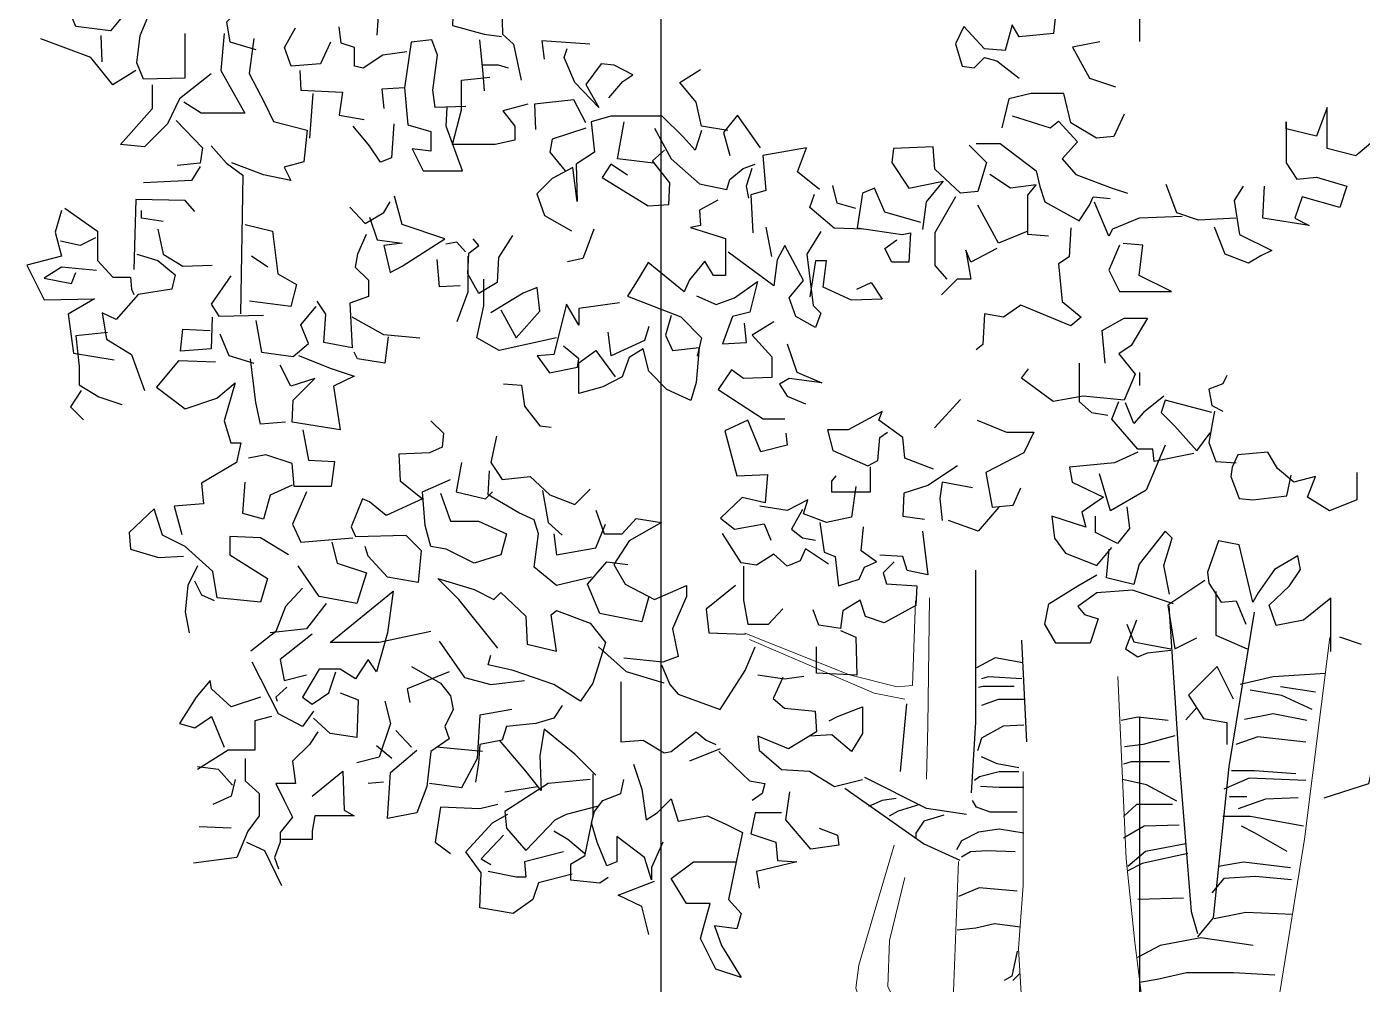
# Model space of a CAD drawing. Extents: x 941299 to 942979, y 2579300 to 2579597.
# Drawn here: x 941925.81 to 941935.89, y 2579511.57 to 2579518.8 of the extents above; entities that cross this region are included whole.
import ezdxf

# ---------------------------------------------------------------- set-up
doc = ezdxf.new("R2010")
doc.units = 0
doc.linetypes.add('DASHDOT', pattern=[1, 0.5, -0.25, 0, -0.25])
doc.linetypes.add('HIDDEN', pattern=[0.375, 0.25, -0.125])
doc.layers.get('0').update_dxf_attribs({"linetype": 'CONTINUOUS'})
doc.layers.add('2', color=2, linetype='HIDDEN')
doc.layers.add('路面边线', color=7, linetype='CONTINUOUS')

# ---------------------------------------------------------------- blocks, each defined once
blk = doc.blocks.new('乔木02')
at = {"color": 106}
for points in [[(2450.2, 4936.6), (2498.1, 4901.3), (2540.9, 4891.2), (2543.4, 4830.8), (2558.5, 4785.5), (2455.2, 4780.4), (2419.9, 4742.7), (2455.2, 4684.7), (2457.7, 4641.9), (2445.1, 4614.2), (2452.7, 4591.6), (2447.7, 4563.8), (2419.9, 4553.8), (2455.2, 4511), (2535.9, 4521), (2556, 4571.4), (2543.4, 4581.5)], [(1580.8, 4720), (1600.9, 4672.1), (1606, 4631.8), (1583.3, 4621.8), (1573.2, 4584), (1606, 4586.5), (1641.3, 4624.3), (1663.9, 4584), (1666.5, 4523.6), (1593.4, 4503.4), (1553.1, 4498.4)], [(318.7, 4707.8), (406.1, 4640.3), (382.3, 4604.6), (310.8, 4560.9), (271.1, 4576.8), (279, 4505.3), (358.5, 4497.4), (374.4, 4525.2), (390.2, 4465.6), (437.9, 4469.6), (485.6, 4521.2), (505.5, 4481.5), (489.6, 4429.9), (461.8, 4425.9), (437.9, 4449.7), (410.1, 4441.8), (358.5, 4402.1)], [(1840.3, 4500.9), (1835.3, 4568.9), (1772.3, 4619.3), (1779.9, 4652), (1837.8, 4654.5), (1842.9, 4684.7), (1923.5, 4692.3), (1961.3, 4679.7), (1936.1, 4639.4), (1913.4, 4614.2), (1885.7, 4606.7), (1868.1, 4576.4), (1812.6, 4568.9)], [(1553.1, 4596.6), (1550.5, 4503.4), (1525.3, 4480.7), (1507.7, 4397.6)], [(2142.7, 4579), (2188.1, 4531.1), (2180.5, 4485.8), (2120.1, 4468.2)], [(2283.9, 4505.3), (2283.9, 4402), (2379.6, 4399.5), (2394.7, 4437.3), (2387.2, 4500.2), (2369.5, 4543), (2422.5, 4548.1)], [(1771.7, 4462.6), (1827.1, 4455), (1872.5, 4424.8), (1892.6, 4429.8), (1892.6, 4472.6), (1922.9, 4482.7), (1927.9, 4520.5)], [(1948.1, 4485.2), (1970.8, 4434.9), (2038.8, 4429.8), (2053.9, 4472.6), (2028.7, 4518)], [(2193.1, 4505.3), (2200.7, 4419.6), (2145.3, 4321.4), (2246.1, 4321.4), (2286.4, 4346.6)], [(1305.5, 4356.8), (1272.7, 4394.6), (1250, 4409.7), (1292.9, 4432.3), (1323.1, 4434.9), (1358.4, 4387), (1328.2, 4334.1), (1383.6, 4392), (1408.8, 4450), (1401.2, 4470.1)], [(1348.9, 4480.7), (1459.8, 4488.3), (1454.8, 4445.5)], [(1603.5, 4490.8), (1595.9, 4412.7), (1593.4, 4372.5)], [(1635.6, 4336.6), (1706.2, 4334.1), (1711.2, 4374.4), (1701.1, 4455), (1713.7, 4490.3), (1761.6, 4485.2), (1776.7, 4379.4), (1829.6, 4376.9), (1824.6, 4331.6)], [(2125.1, 4493.3), (2135.2, 4412.7), (2099.9, 4344.8), (2079.7, 4301.9), (2001.6, 4281.8), (2009.2, 4208.8), (2054.5, 4196.2), (2039.4, 4165.9), (2102.4, 4178.5), (2175.5, 4206.2)], [(2397.3, 4419.6), (2450.2, 4386.9), (2500.6, 4449.8), (2616.5, 4492.7)], [(2477.9, 4500.2), (2475.4, 4439.8)], [(1030.8, 4281.2), (1091.3, 4291.3), (1103.9, 4346.7), (1141.7, 4392), (1093.8, 4422.3)], [(1537.3, 4424.8), (1560, 4432.3), (1597.8, 4432.3)], [(2223.4, 4412.1), (2296.5, 4354.1), (2324.2, 4296.2), (2377.1, 4243.3), (2432.5, 4248.4)], [(1492, 4341.7), (1549.9, 4326.6), (1522.2, 4291.3), (1522.2, 4258.6), (1567.6, 4248.5), (1665.8, 4248.5), (1645.7, 4329.1), (1645.7, 4397.1), (1580.2, 4404.6)], [(1776.7, 4379.4), (1769.2, 4293.8), (1716.2, 4278.7), (1716.2, 4233.4), (1759.1, 4238.4), (1733.9, 4188), (1643.2, 4188), (1681, 4291.3), (1678.4, 4334.1)], [(2359.5, 4386.9), (2359.5, 4331.5), (2432.5, 4248.4)], [(1358.4, 4298.9), (1386.1, 4351.7), (1476.8, 4341.7), (1474.3, 4283.7)], [(1988.4, 4366.9), (1996, 4263.6)], [(955.2, 4240.9), (1008.1, 4316.5), (1040.9, 4276.2), (1025.8, 4223.3)], [(374.4, 4314.7), (286.9, 4286.9), (267.1, 4302.8), (223.4, 4255.2), (259.1, 4215.5), (227.4, 4179.7), (143.9, 4148), (108.2, 4136.1)], [(1199.6, 4286.3), (1161.8, 4215.8), (1096.3, 4157.8), (1033.3, 4145.2), (1025.8, 4167.9), (995.5, 4193.1), (967.8, 4203.2)], [(1091.3, 4281.2), (1106.4, 4235.9), (1134.1, 4266.1), (1182, 4314), (1300.4, 4314), (1345.8, 4301.4), (1338.2, 4230.9), (1381.1, 4203.2), (1378.6, 4117.5), (1388.6, 4195.6), (1436.5, 4170.4), (1471.8, 4135.2), (1454.2, 4084.8), (1391.2, 4049.5)], [(1202.2, 4205.7), (1285.3, 4215.8), (1270.2, 4301.4)], [(1358.4, 4286.3), (1436.5, 4261.1), (1441.6, 4230.9), (1406.3, 4188)], [(1801.9, 4296.3), (1807, 4218.3), (1832.2, 4208.2), (1857.4, 4246), (1895.2, 4291.3)], [(2304, 4303.8), (2243.5, 4240.8), (2248.6, 4205.6), (2301.5, 4200.5)], [(457.8, 4251.2), (402.2, 4251.2), (318.7, 4187.7), (310.8, 4151.9), (298.9, 4116.2), (219.4, 4072.5), (195.6, 4108.3), (187.6, 4128.1), (147.9, 4124.2)], [(473.7, 4247.2), (433.9, 4207.5), (453.8, 4140), (493.5, 4136.1), (553.1, 4191.6), (557.1, 4243.3), (648.5, 4239.3), (652.5, 4207.5), (612.7, 4148), (533.3, 4163.9), (573, 4116.2), (581, 4052.7)], [(819.1, 4145.2), (869.5, 4185.5), (849.4, 4240.9), (950.2, 4223.3), (942.6, 4142.7), (977.9, 4132.6), (972.8, 4044.5)], [(1262.6, 4178), (1300.4, 4203.2), (1320.6, 4172.9), (1214.8, 4107.5), (1166.9, 4110), (1164.4, 4160.3), (1204.7, 4210.7), (1177, 4235.9)], [(2223.4, 4245.9), (2188.1, 4205.6), (2150.3, 4177.9), (2155.3, 3858)], [(975.4, 4193.1), (988, 4152.8), (982.9, 4125.1)], [(2248.6, 4198), (2268.7, 4165.3), (2379.6, 4160.2)], [(290.9, 4036.8), (338.6, 4040.8), (338.6, 4132.1), (318.7, 4155.9), (378.3, 4148), (426, 4179.7)], [(-142.1, 4078.3), (-55.4, 4074.1), (-5.8, 4090.6), (19, 4156.7)], [(584.9, 4068.6), (668.4, 4092.4), (692.2, 4148), (720, 4136.1), (731.9, 4056.7), (628.6, 4040.8), (608.8, 4044.7), (612.7, 3977.2), (652.5, 3977.2), (668.4, 4009), (640.5, 4028.9)], [(717.6, 4053.2), (785.6, 4055.7), (841.1, 4103.6), (831, 4133.8)], [(735.2, 4101), (778.1, 4113.6), (788.2, 4153.9)], [(338.6, 4048.7), (406.1, 4020.9), (453.8, 4108.3)], [(505.5, 4128.1), (553.1, 4044.7), (553.1, 3969.3), (525.3, 3937.5)], [(1857.7, 4081.3), (1840.1, 4028.5), (1782.1, 4020.9), (1824.9, 4015.9), (1809.8, 3952.9), (1782.1, 3968), (1683.8, 4031), (1782.1, 4063.7), (1799.7, 4129.2)], [(1903.1, 4104), (1867.8, 4066.2), (1824.9, 4091.4), (1809.8, 4116.6)], [(2260.9, 4093.9), (2283.6, 4119.1), (2397, 4121.6), (2402, 3960.5)], [(2560.8, 4101.5), (2485.2, 4048.6), (2485.2, 3980.6), (2449.9, 3942.8), (2409.6, 3942.8), (2407.1, 3915.1), (2402, 3902.5)], [(2334, 4071.3), (2384.4, 4078.8), (2384.4, 4096.5)], [(2568.3, 4096.5), (2583.5, 4046.1), (2568.3, 3990.7), (2649, 3970.5), (2608.7, 3890), (2492.7, 3892.5), (2553.2, 3857.2), (2540.6, 3766.6), (2447.4, 3751.4)], [(239.3, 4056.7), (243.2, 3989.2), (267.1, 3973.3), (259.1, 3885.9), (215.4, 3850.2), (239.3, 3830.3), (354.5, 3878), (394.2, 3850.2), (437.9, 3858.1), (441.9, 3786.7), (457.8, 3774.7)], [(815.9, 4048.1), (848.6, 3995.3), (833.5, 3876.9), (815.9, 3859.3), (828.5, 3826.5), (873.8, 3851.7), (889, 3894.5), (856.2, 3934.8), (899, 4015.4), (916.7, 3982.7), (924.2, 3922.2), (1030.1, 4000.3)], [(929.3, 3990.2), (941.9, 4058.2)], [(1527.6, 4038.5), (1560.3, 3988.2), (1562.9, 3930.2), (1605.7, 3905.1), (1630.9, 3950.4), (1628.4, 3998.2), (1605.7, 4015.9), (1618.3, 4031)], [(1865.3, 4041.1), (1885.4, 3995.7), (1890.5, 3965.5), (1860.2, 3935.3), (1860.2, 3897.5), (1903.1, 3882.4), (1898, 3779.1), (1963.5, 3791.7), (1958.5, 3857.2), (1978.7, 3887.4)], [(2145, 4063.7), (2082, 4048.6), (2069.4, 3950.4), (2026.5, 3925.2), (2039.1, 3874.8), (2134.9, 3887.4)], [(2346.6, 4053.6), (2334, 3995.7), (2288.6, 3968), (2220.6, 3970.5)], [(410.1, 4009), (469.7, 3977.2), (481.6, 4005), (469.7, 3937.5), (501.5, 3937.5), (537.2, 3901.8)], [(1635.9, 4000.8), (1656.1, 4023.4), (1681.3, 4018.4)], [(2490.2, 4033.5), (2525.5, 4015.9), (2570.9, 4025.9)], [(732.7, 3914.7), (700, 3929.8), (674.8, 3892), (745.3, 3889.5), (810.8, 3919.7), (803.3, 3980.2), (828.5, 3980.2), (841.1, 3897)], [(1630.9, 3990.7), (1630.9, 3907.6), (1656.1, 3839.6)], [(1648.5, 3922.7), (1696.4, 3920.2), (1701.5, 3983.1)], [(2092.1, 3965.5), (2129.9, 3990.7)], [(2394.5, 3995.7), (2346.6, 3980.6), (2306.3, 3947.9), (2313.8, 3915.1), (2391.9, 3902.5), (2442.3, 3844.6), (2475.1, 3859.7), (2465, 3799.3), (2407.1, 3764), (2376.8, 3680.9)], [(2487.7, 3957.9), (2568.3, 3965.5), (2608.7, 3940.3), (2545.7, 3927.7), (2535.6, 3952.9)], [(1425.9, 3802.4), (1558.2, 3773.4), (1609.7, 3802.4), (1593.6, 3876.6), (1593.6, 3937.8)], [(1554.9, 3866.9), (1519.5, 3802.4), (1464.6, 3863.7), (1471.1, 3918.4), (1503.3, 3905.6), (1577.5, 3860.4)], [(2177.7, 3945.4), (2223.1, 3879.9), (2205.5, 3852.2), (2102.1, 3854.7)], [(1161.5, 3854), (1174.4, 3808.9), (1158.3, 3773.4), (1097, 3779.9), (1103.5, 3699.3), (1116.4, 3657.4), (1171.2, 3683.2), (1213.1, 3725.1), (1226, 3776.7), (1258.3, 3757.3), (1274.4, 3712.2), (1319.5, 3689.6), (1374.3, 3673.5), (1374.3, 3744.4), (1335.6, 3773.4), (1290.5, 3712.2)], [(1280.8, 3883), (1374.3, 3870.1), (1374.3, 3831.4), (1403.4, 3879.8), (1432.4, 3763.8), (1471.1, 3760.5), (1442.1, 3721.9), (1377.6, 3734.8), (1374.3, 3754.1), (1409.8, 3783.1)], [(2119.8, 3842.1), (2107.2, 3769.1), (2034.1, 3759), (1998.8, 3789.2), (2016.5, 3832), (1981.2, 3874.8)], [(160, 3743.7), (166.3, 3819.4), (115.8, 3847.8), (62.2, 3847.8), (100, 3784.7), (128.4, 3765.8), (90.6, 3718.5), (115.8, 3658.5), (210.5, 3668), (280, 3655.4), (352.6, 3709), (336.8, 3731.1)], [(924.2, 3839.1), (974.6, 3808.9), (929.3, 3758.5), (929.3, 3710.7), (994.8, 3708.2), (1022.5, 3728.3), (1052.8, 3683), (949.4, 3615), (899, 3615)], [(1213.1, 3828.2), (1222.8, 3796), (1300.2, 3760.5), (1306.6, 3815.3)], [(1741.8, 3801.8), (1824.9, 3809.4), (1898, 3849.7)], [(2220.6, 3849.7), (2223.1, 3776.6), (2293.7, 3771.6), (2288.6, 3822), (2225.6, 3819.4)], [(1814.9, 3804.3), (1822.4, 3743.9), (1885.4, 3754), (1893, 3769.1)], [(2202.9, 3811.9), (2182.8, 3761.5), (2124.8, 3743.9)], [(2535.6, 3806.8), (2528, 3736.3), (2528, 3693.5), (2482.7, 3665.8), (2429.7, 3648.2)], [(2462.5, 3814.4), (2535.6, 3806.8)], [(894, 3788.8), (871.3, 3723.3), (813.4, 3698.1), (889, 3708.2), (911.6, 3695.6), (894, 3667.9), (851.2, 3650.2)], [(2021.5, 3761.5), (1945.9, 3731.3), (1893, 3713.7), (1940.9, 3691), (1925.7, 3590.3), (2036.6, 3607.9), (2034.1, 3658.3), (1983.7, 3708.6), (2039.1, 3691), (2064.3, 3738.9)], [(2051.7, 3607.9), (2109.7, 3602.9), (2119.8, 3653.2), (2132.4, 3754)], [(2213, 3746.4), (2298.7, 3748.9), (2349.1, 3688.5), (2283.6, 3638.1), (2210.5, 3663.3), (2167.7, 3698.6), (2192.9, 3610.4), (2177.7, 3560), (2155.1, 3560), (2165.1, 3514.7), (2245.8, 3466.9), (2240.7, 3419), (2308.8, 3414), (2291.1, 3348.5)], [(1548.5, 3696.1), (1506.6, 3692.9), (1500.1, 3644.5), (1464.6, 3599.4), (1438.8, 3596.2)], [(2523, 3680.9), (2548.2, 3643.2), (2517.9, 3612.9)], [(556.3, 3499.1), (621.8, 3524.3), (626.9, 3572.2), (682.3, 3612.5), (674.8, 3632.6), (752.9, 3589.8), (800.8, 3589.8), (788.2, 3542), (707.5, 3506.7), (684.8, 3519.3), (679.8, 3572.2), (662.2, 3584.8)], [(896.5, 3582.2), (894, 3554.5), (954.5, 3539.4), (984.7, 3612.5), (1037.6, 3587.3), (1009.9, 3484), (939.4, 3486.5), (944.4, 3421.1), (997.3, 3433.7), (1047.7, 3385.8), (1015, 3360.6), (946.9, 3373.2), (931.8, 3335.4)], [(1564.5, 3575.5), (1577.4, 3514.3), (1551.6, 3475.6), (1487.1, 3482), (1441.9, 3440.1), (1383.9, 3417.6), (1348.4, 3453)], [(-420.8, 3491.4), (-420.8, 3428.3), (-357.7, 3403), (-307.2, 3434.6), (-326.1, 3481.9), (-275.6, 3469.3), (-237.7, 3500.8), (-215.6, 3538.7), (-146.2, 3532.4), (-133.6, 3504), (-130.4, 3481.9), (-149.3, 3431.4), (-180.9, 3428.3), (-259.8, 3437.7), (-269.3, 3485)], [(84.3, 3538.7), (137.9, 3513.4), (242.1, 3504), (235.8, 3469.3), (163.2, 3434.6), (213.7, 3399.9), (204.2, 3365.2), (283.1, 3390.4), (276.8, 3339.9), (251.5, 3305.2), (178.9, 3276.8), (144.2, 3317.9)], [(702.5, 3504.2), (702.5, 3446.3), (790.7, 3446.3), (790.7, 3471.4), (780.6, 3484)], [(1345.2, 3250), (1425.8, 3230.7), (1477.4, 3272.6), (1467.7, 3349.9), (1477.4, 3382.1), (1512.9, 3398.3), (1583.8, 3440.1), (1580.6, 3494.9)], [(1645.1, 3514.3), (1658, 3446.6), (1590.3, 3430.5), (1574.2, 3446.6)], [(735.2, 3458.8), (745.3, 3388.3), (803.3, 3375.7), (856.2, 3395.9), (846.1, 3428.6), (894, 3403.4), (957, 3413.5)], [(1458.1, 3449.8), (1445.2, 3375.7), (1412.9, 3346.7)], [(858.7, 3406), (883.9, 3360.6), (858.7, 3340.5), (828.5, 3335.4)], [(1335.5, 3404.7), (1316.2, 3349.9), (1274.3, 3349.9), (1242, 3385.4), (1184, 3375.7), (1258.1, 3333.8), (1293.6, 3279), (1267.8, 3233.9), (1200.1, 3198.5), (1125.9, 3230.7), (1125.9, 3204.9), (1158.2, 3130.8), (1145.3, 3066.3), (1180.7, 3053.4), (1271, 3063.1)], [(2045, 3301.6), (2109.4, 3340.2), (2180.4, 3343.5), (2180.4, 3301.6), (2093.3, 3246.8), (2109.4, 3192), (2209.4, 3201.7), (2219.1, 3262.9), (2283.6, 3320.9), (2335.2, 3346.7), (2354.5, 3407.9), (2412.6, 3353.1), (2409.3, 3314.5), (2344.9, 3295.1), (2286.8, 3298.4)], [(818.4, 3375.7), (808.3, 3307.7), (783.1, 3297.7), (775.6, 3229.7), (727.7, 3244.8), (715.1, 3272.5), (687.4, 3285.1), (722.6, 3310.3), (717.6, 3365.7)], [(1432.3, 3349.9), (1425.8, 3301.6), (1335.5, 3317.7), (1313, 3372.5)], [(581.5, 3355.6), (568.9, 3254.9), (616.8, 3264.9), (626.9, 3297.7), (679.8, 3300.2)], [(798.2, 3280), (851.2, 3315.3), (863.8, 3287.6), (894, 3275), (924.2, 3302.7), (964.6, 3277.5), (999.8, 3282.6), (1042.7, 3350.6)], [(1945, 3330.6), (1932.1, 3282.2), (1864.4, 3259.7), (1886.9, 3188.8), (1974, 3204.9), (2022.4, 3275.8)], [(647, 3285.1), (672.2, 3259.9), (664.7, 3234.7), (594.1, 3229.7), (596.6, 3184.3), (669.7, 3144.1), (712.6, 3159.2), (725.2, 3196.9), (765.5, 3171.8), (770.5, 3131.5), (820.9, 3139), (833.5, 3174.3)], [(1213, 3204.9), (1229.1, 3146.9), (1325.9, 3166.2), (1354.9, 3233.9), (1309.7, 3285.5), (1261.4, 3279)], [(2254.6, 3275.8), (2277.1, 3230.7), (2283.6, 3169.5), (2273.9, 3121.1)], [(-70.4, 3242.1), (14.8, 3185.4), (-1, 3084.4), (-51.5, 3109.7)], [(458.7, 3265.8), (458.7, 2914.6), (469.3, 2751.4)], [(2215.9, 3195.2), (2244.9, 3208.1), (2261, 3240.3)], [(-95.7, 3216.9), (-95.7, 3116), (-168.3, 3084.4)], [(1013.1, 3230.7), (1080.8, 3175.9), (1074.3, 3121.1), (990.5, 3117.9)], [(1948.2, 3098.6), (1803.1, 3217.8), (1816, 3121.1), (1841.8, 3030.9), (1861.1, 3059.9), (1890.2, 3014.8), (1925.6, 3037.3), (1974, 3037.3), (2012.7, 2972.9), (1990.1, 2956.8), (1951.4, 2982.5), (1935.3, 3030.9)], [(2012.7, 3224.2), (2051.4, 3182.3), (2074, 3124.3), (2132, 3079.2)], [(12.4, 3183.3), (-9.4, 2841.3), (-38.6, 2477.5), (-53.1, 2426.6)], [(1957.9, 3188.8), (2003, 3130.8), (2086.9, 3121.1)], [(-184.2, 3168.7), (-125.9, 2812.2), (-89.5, 2463), (-53.1, 2419.3)], [(87.4, 3150.7), (112.7, 3084.4), (84.3, 3065.5), (62.2, 3075), (8.5, 3081.3)], [(109.5, 3141.2), (93.7, 3100.2), (62.2, 3093.9), (8.5, 3084.4)], [(1716, 3124.3), (1835.4, 3098.6), (1948.2, 3098.6)], [(1990.1, 3117.9), (2064.3, 3059.9), (2054.6, 3011.5), (2003, 3024.4)], [(-431.7, 3094.3), (-382.1, 3110.9)], [(353.2, 3104.3), (341.2, 2869.5)], [(1184, 3047), (1164.6, 3001.9), (1145.3, 2979.3), (1048.5, 2943.9), (990.5, 3034.1), (967.9, 3088.9)], [(1177.5, 3005.1), (1264.6, 3030.9), (1329.1, 3088.9)], [(1696.7, 3101.8), (1638.6, 3018), (1577.4, 3001.9), (1500, 3011.5)], [(349.5, 3051.9), (413.5, 3063.3), (457, 3040.5)], [(1986.9, 2940.6), (2012.7, 2905.2), (2067.5, 2934.2), (2128.8, 3053.4)], [(-348.6, 3027), (-227.7, 3019.4), (-152.1, 3001.8)], [(-136.7, 2967.7), (-98.8, 3043.4), (-32.5, 2977.2), (-67.3, 2923.5), (-120.9, 2914.1), (-120.9, 2863.6)], [(1674.1, 3030.9), (1770.9, 2992.2), (1764.4, 2960)], [(-326, 2984.2), (-245.3, 2996.8)], [(351.8, 3015.3), (429.5, 3019.9), (445.5, 3015.3)], [(370.1, 2997), (441, 2997), (452.4, 2994.8)], [(903.4, 3018), (926, 2969.6), (900.2, 2947.1), (829.3, 2940.6), (826, 2892.3), (890.5, 2853.6), (961.5, 2882.6), (958.2, 2850.4), (906.6, 2805.3), (842.2, 2802.1), (784.1, 2766.6), (719.6, 2782.7)], [(2048.2, 2995.4), (2074, 2972.9), (2070.8, 2963.2)], [(2109.4, 2972.9), (2177.2, 2950.3), (2222.3, 2992.2), (2225.5, 3011.5), (2257.8, 2972.9), (2296.5, 2911.6), (2261, 2902), (2222.3, 2927.8), (2206.2, 2889.1), (2193.3, 2856.9)], [(-318.4, 2943.9), (-247.9, 2976.6), (-174.8, 2989.2)], [(347.2, 2967.3), (406.7, 2967.3), (445.5, 2953.6)], [(1822.5, 2963.2), (1809.6, 2911.6), (1835.4, 2834.3), (1886.9, 2821.4)], [(1925.6, 2982.5), (1883.7, 2966.4), (1886.9, 2879.4), (1948.2, 2889.1), (1986.9, 2924.5)], [(-305.8, 2918.7), (-227.7, 2933.8), (-162.2, 2921.2)], [(-51.5, 2948.8), (-26.2, 2920.4)], [(618.5, 2957.2), (632.7, 2801.1)], [(797, 2918.1), (777.7, 2927.8), (719.6, 2950.3), (719.6, 2889.1), (745.4, 2847.2), (790.6, 2885.9), (842.2, 2882.6)], [(1412.9, 2953.5), (1432.3, 2924.5), (1474.2, 2911.6), (1541.9, 2905.2), (1551.6, 2873), (1603.2, 2863.3), (1606.4, 2821.4), (1612.8, 2776.3)], [(1529, 2943.9), (1603.2, 2931), (1609.6, 2831.1), (1645.1, 2763.4), (1719.3, 2773.1)], [(14.1, 2918.7), (84.7, 2926.3), (122.5, 2918.7)], [(347.2, 2907.9), (395.2, 2905.7), (445.5, 2878.2), (454.7, 2848.5)], [(1335.5, 2792.4), (1383.9, 2840.7), (1454.8, 2898.8), (1464.5, 2837.5), (1461.3, 2757), (1496.8, 2802.1), (1558, 2873)], [(2083.7, 2927.8), (2122.3, 2918.1), (2122.3, 2850.4), (2183.6, 2850.4), (2254.6, 2805.3)], [(-303.3, 2868.4), (-192.4, 2881), (-142.1, 2863.3)], [(-1, 2883.5), (72.1, 2863.3), (114.9, 2858.3)], [(1761.2, 2856.9), (1796.7, 2895.5)], [(1977.2, 2892.3), (1996.6, 2863.3), (2035.3, 2824.6), (2028.8, 2773.1), (2074, 2773.1), (2054.6, 2734.4), (2035.3, 2695.7), (2064.3, 2660.3), (2064.3, 2637.7), (2077.2, 2602.3), (2067.5, 2576.5)], [(1051.8, 2847.2), (980.8, 2779.5), (945.3, 2773.1), (951.8, 2750.5), (974.4, 2734.4)], [(1596.7, 2847.2), (1703.1, 2856.9)], [(1806.3, 2831.1), (1841.8, 2860.1)], [(11.6, 2823.1), (99.8, 2823.1), (117.4, 2818)], [(358.7, 2809.7), (409, 2818.8), (445.5, 2834.8)], [(1248.5, 2818.2), (1229.1, 2760.2), (1219.4, 2689.3), (1193.6, 2705.4), (1161.4, 2737.6), (1145.3, 2686.1), (1077.6, 2698.9), (1035.6, 2679.6), (996.9, 2660.3), (1009.8, 2599), (1029.2, 2505.6), (1000.2, 2473.4), (1009.8, 2437.9), (1061.4, 2444.4), (1045.3, 2399.2), (1000.2, 2325.1), (1058.2, 2344.5), (1093.7, 2415.4), (1087.2, 2441.1), (1071.1, 2495.9), (1125.9, 2495.9), (1161.4, 2553.9), (1109.8, 2592.6), (1013.1, 2592.6)], [(2144.9, 2831.1), (2144.9, 2779.5), (2112.7, 2750.5), (2112.7, 2698.9), (2138.5, 2663.5), (2164.3, 2602.3), (2264.2, 2589.4)], [(2173.9, 2769.8), (2206.2, 2805.3), (2254.6, 2811.7)], [(-303.3, 2780.3), (-172.3, 2785.3), (-114.3, 2760.1)], [(-280.6, 2795.4), (-184.9, 2802.9), (-132, 2802.9)], [(-6, 2732.4), (64.5, 2770.2), (120, 2782.8)], [(358.7, 2800.6), (404.4, 2800.6), (450.1, 2789.1), (461.5, 2780)], [(480, 2701.7), (572.3, 2715.9), (714.3, 2786.9)], [(1180.7, 2637.7), (1206.5, 2579.7), (1206.5, 2550.7), (1222.7, 2602.3), (1287.2, 2650.6), (1287.2, 2592.6), (1309.7, 2582.9), (1332.3, 2637.7), (1345.2, 2682.8), (1338.8, 2708.6), (1319.4, 2734.4), (1277.5, 2750.5), (1271, 2782.7)], [(1342, 2795.6), (1342, 2698.9), (1361.3, 2605.5), (1393.6, 2586.2), (1393.6, 2550.7), (1325.9, 2544.3), (1306.5, 2557.2)], [(1348.4, 2782.7), (1445.2, 2773.1), (1545.1, 2708.6), (1541.9, 2669.9), (1496.8, 2618.4), (1429, 2689.3), (1403.2, 2702.2), (1329.1, 2721.5)], [(1825.7, 2776.3), (1861.1, 2773.1)], [(1990.1, 2744.1), (1919.2, 2802.1), (1916, 2711.8), (1893.4, 2698.9), (1983.7, 2698.9), (1990.1, 2663.5), (1990.1, 2644.2), (2061.1, 2644.2)], [(347.2, 2764), (404.4, 2764), (447.8, 2766.3)], [(494.2, 2595.3), (579.4, 2634.3), (760.5, 2762)], [(819.6, 2669.9), (777.7, 2653.8), (774.4, 2631.3), (838.9, 2621.6), (897, 2689.3), (887.3, 2753.7)], [(1545.1, 2753.7), (1471, 2766.6)], [(-285.6, 2740), (-210.1, 2737.5), (-147.1, 2714.8)], [(-167.2, 2742.5), (-126.9, 2742.5)], [(4.1, 2724.9), (87.2, 2724.9), (117.4, 2697.2)], [(363.2, 2706.9), (425, 2706.9), (457, 2718.3), (466.1, 2734.3)], [(587.3, 2725.2), (637.6, 2709.2), (658.2, 2697.8)], [(642.1, 2738.9), (674.2, 2734.3), (706.2, 2720.6)], [(-298.2, 2674.5), (-174.8, 2697.2), (-111.8, 2697.2)], [(532.4, 2700), (578.1, 2686.3), (596.4, 2658.9), (596.4, 2647.5)], [(906.6, 2705.4), (967.9, 2705.4), (977.6, 2657.1), (919.5, 2637.7), (916.3, 2595.8), (871.2, 2592.6), (964.7, 2570), (958.2, 2531.4)], [(1390.3, 2563.6), (1467.7, 2544.3), (1480.6, 2505.6), (1525.8, 2473.4), (1603.2, 2486.3), (1600, 2566.8), (1635.4, 2615.2), (1574.2, 2682.8), (1538.7, 2702.2)], [(-260.5, 2616.6), (-184.9, 2659.4), (-154.6, 2674.5)], [(-11, 2677), (69.6, 2674.5), (117.4, 2646.8)], [(347.2, 2658.9), (404.4, 2668), (452.4, 2661.2), (491.3, 2640.6), (502.7, 2620.1)], [(1361.3, 2611.9), (1400, 2644.2), (1432.3, 2663.5)], [(-26.2, 2634.2), (67, 2616.6), (107.4, 2581.4)], [(2141.7, 2637.7), (2099.8, 2618.4), (2061.1, 2537.8)], [(-268, 2578.8), (-159.7, 2591.4), (-101.7, 2581.4)], [(-31.2, 2611.6), (74.6, 2588.9), (107.4, 2571.3)], [(367.5, 2615.6), (433, 2618.1), (470.8, 2615.6), (491, 2603)], [(1409.7, 2615.2), (1500, 2592.6), (1496.8, 2557.2), (1519.3, 2557.2), (1583.8, 2570)], [(-270.5, 2551.1), (-187.4, 2558.7), (-114.3, 2553.7), (-86.6, 2520.9)], [(362.5, 2524.9), (450.6, 2532.5), (498.5, 2512.4)], [(1213, 2425), (1229.1, 2489.5), (1283.9, 2515.3), (1200.1, 2547.5)], [(-21.1, 2508.3), (84.7, 2505.8)], [(-273.1, 2470.6), (-164.7, 2475.6), (-91.7, 2460.5)], [(354.9, 2441.9), (415.4, 2449.4), (458.2, 2439.3), (501, 2434.3)], [(-181.7, 2399.1), (-60.8, 2416.7), (32.4, 2399.1), (85.3, 2371.4)], [(362.5, 2386.5), (375.1, 2328.6), (392.7, 2318.5)], [(-232.1, 2331.1), (-136.3, 2336.1), (-28, 2336.1), (40, 2321), (80.3, 2313.5)], [(357.4, 2333.6), (372.5, 2318.5)]]:
    blk.add_lwpolyline(points, dxfattribs=at)
at = {"color": 94}
for points in [[(171.7, 4485.5), (235.3, 4473.6), (195.6, 4402.1), (136, 4382.2)], [(2018.6, 4419.7), (2016.1, 4374.4), (1920.4, 4369.4), (1927.9, 4316.5), (1870, 4306.4)], [(116.1, 4318.7), (139.9, 4267.1), (179.7, 4263.1), (239.3, 4298.9), (255.2, 4366.4), (330.7, 4366.4), (382.3, 4354.4), (398.2, 4286.9)], [(-468.4, 4264), (-418.8, 4222.7), (-352.8, 4239.2), (-352.8, 4334.2), (-328, 4268.1), (-257.8, 4284.6), (-257.8, 4301.1), (-257.8, 4206.2), (-282.5, 4169.1), (-328, 4173.2), (-398.2, 4152.5), (-381.7, 4103), (-294.9, 4127.8), (-278.4, 4078.3), (-311.5, 4061.7), (-204.1, 4078.3), (-208.2, 4152.5)], [(-18.2, 4082.4), (80.9, 4078.3), (142.9, 4053.5), (151.1, 4037), (184.2, 4115.4)], [(1053.5, 4120.1), (1096.3, 4097.4), (1093.8, 4062.1), (1116.5, 4057.1), (1035.8, 4031.9), (1035.8, 3946.3), (1063.6, 3946.3), (1083.7, 3979), (1119, 3936.2), (1131.6, 3908.5), (1214.8, 3976.5), (1240, 3933.7), (1262.6, 3898.4), (1139.2, 3850.6), (1091.3, 3802.7), (1101.4, 3759.9)], [(1340, 4053.2), (1357.7, 4005.3), (1365.2, 3985.2), (1400.5, 3977.6)], [(126.4, 4016.3), (151.1, 3958.5), (126.4, 3909), (6.6, 3909), (80.9, 3946.2), (72.7, 4016.3), (118.1, 4020.5)], [(1103.2, 3899.6), (1057.8, 3879.4), (1015, 3894.5), (962, 3932.3), (979.7, 3861.8), (1020, 3851.7), (1042.7, 3788.8), (987.2, 3791.3), (992.3, 3836.6)], [(220, 3743.7), (220, 3655.4), (191.6, 3630.2), (153.7, 3623.8)], [(-120.9, 3715.3), (-111.5, 3696.4), (-79.9, 3683.8), (-86.2, 3645.9), (-111.5, 3633.3)], [(-86.2, 3630.2), (21.1, 3658.5), (30.6, 3630.2), (-1, 3598.6), (-51.5, 3541.8), (-83, 3582.8)], [(-45.2, 3535.5), (46.4, 3516.6), (49.5, 3545), (84.3, 3545), (144.2, 3614.4), (128.4, 3655.4)], [(24.3, 3668), (71.6, 3630.2), (93.7, 3604.9), (112.7, 3652.2)], [(493.3, 3660.3), (553.8, 3594.8)], [(-92.5, 3633.3), (-79.9, 3560.8), (-95.7, 3516.6), (-143, 3513.4)], [(455.5, 3612.5), (387.5, 3584.8), (324.5, 3584.8), (347.2, 3536.9), (435.4, 3491.6), (420.2, 3411), (372.4, 3416), (354.7, 3456.3)], [(1716, 3610.9), (1687, 3581.9), (1690.2, 3549.7), (1719.3, 3536.8), (1790.2, 3533.6), (1787, 3472.4), (1735.4, 3430.5), (1819.2, 3391.8), (1857.9, 3424), (1874, 3430.5), (1899.8, 3366), (1890.2, 3343.5), (1774.1, 3346.7), (1738.6, 3311.2), (1745.1, 3237.1), (1816, 3250), (1861.1, 3298.4), (1867.6, 3320.9)], [(2011.4, 3590.3), (1998.8, 3519.8), (1938.3, 3517.2), (1945.9, 3459.3), (2031.6, 3459.3), (2036.6, 3512.2), (2097.1, 3532.3), (2137.4, 3524.8)], [(21.1, 3554.4), (65.3, 3450.3), (147.4, 3403), (172.6, 3488.2)], [(500.9, 3506.7), (568.9, 3461.4), (624.4, 3443.7), (626.9, 3390.9), (576.5, 3383.3)], [(465.6, 3456.3), (536.2, 3468.9), (541.2, 3431.1), (536.2, 3380.8)], [(1693.5, 3443.4), (1670.9, 3378.9), (1606.4, 3378.9), (1541.9, 3349.9), (1554.8, 3301.6), (1616.1, 3282.2), (1680.6, 3314.5), (1716, 3320.9), (1728.9, 3369.3), (1735.4, 3446.6), (1670.9, 3475.6)], [(2036.6, 3461.8), (2087, 3439.2), (2102.1, 3383.8), (2150, 3396.4), (2145, 3469.4)], [(2003, 3446.6), (2035.3, 3372.5), (2015.9, 3330.6), (1896.6, 3340.2)], [(109.5, 3412.5), (103.2, 3362), (131.6, 3327.3), (182.1, 3352.6), (182.1, 3390.4)], [(405.1, 3411), (453, 3355.6), (521, 3380.8)], [(-360.8, 3078.1), (-360.8, 3201.1), (-297.7, 3150.7), (-234.6, 3138), (-218.8, 3185.4), (-266.1, 3229.5), (-291.4, 3267.4), (-285.1, 3298.9), (-231.4, 3267.4), (-193.5, 3213.8), (-180.9, 3191.7), (-149.3, 3324.2), (-102, 3333.6), (-76.7, 3261.1), (-79.9, 3235.8), (-108.3, 3191.7), (-143, 3194.8), (-165.1, 3141.2)], [(11.6, 3210.6), (24.3, 3276.8), (5.3, 3339.9), (21.1, 3355.7), (81.1, 3280), (93.7, 3232.7), (156.9, 3248.5), (150.5, 3314.7)], [(994.8, 3275), (994.8, 3196.9), (984.7, 3141.5), (936.8, 3141.5), (904.1, 3176.8)], [(2.2, 3188.5), (96.9, 3220.1), (178.9, 3213.8), (223.1, 3182.2), (207.4, 3163.3), (175.8, 3153.8), (194.7, 3097), (273.6, 3097), (298.9, 3141.2), (289.4, 3188.5), (223.1, 3229.5), (178.9, 3254.8)], [(1561.3, 3085.7), (1651.5, 3198.5), (1699.9, 3246.8), (1616.1, 3221), (1570.9, 3198.5), (1554.8, 3214.6), (1496.8, 3159.8), (1493.5, 3095.3), (1425.8, 3079.2), (1438.7, 3163), (1425.8, 3172.7), (1348.4, 3143.7), (1313, 3098.6), (1342, 3005.1), (1371, 2963.2), (1432.3, 3001.9), (1525.8, 3034.1), (1583.8, 3047), (1577.4, 3069.5)], [(770.5, 3126.4), (735.2, 3111.3), (732.7, 3023.2), (826, 3028.2), (826, 3088.6)], [(-683.6, 3065.5), (-526.7, 2945.8), (-468.9, 2867.3), (-448.2, 2772.4), (-345, 2739.4)], [(961.5, 3024.4), (900.2, 3014.8), (855.1, 3021.2)], [(1761.2, 3043.8), (1693.5, 3005.1), (1670.9, 2976.1), (1664.4, 2943.9), (1683.8, 2905.2), (1674.1, 2876.2), (1716, 2847.2), (1725.7, 2766.6), (1748.3, 2705.4), (1816, 2692.5), (1809.6, 2798.9), (1748.3, 2850.4)], [(1277.5, 3008.3), (1277.5, 2869.7), (1225.9, 2873), (1177.5, 2844), (1161.4, 2847.2), (1103.4, 2892.3), (1080.8, 2873), (1058.2, 2863.3)], [(1048.5, 2853.6), (1119.5, 2824.6)], [(2167.5, 2782.7), (2177.2, 2744.1), (2219.1, 2724.7)], [(1561.3, 2724.7), (1603.2, 2715.1), (1693.5, 2718.3), (1706.4, 2637.7), (1670.9, 2611.9)], [(1548.4, 2653.8), (1600, 2599), (1577.4, 2586.2)], [(2177.2, 2669.9), (2251.3, 2673.2)]]:
    blk.add_lwpolyline(points, dxfattribs=at)
at = {"color": 3}
blk.add_lwpolyline([(-158.6, 4152.5), (-138, 4119.5), (-150.4, 4041.1), (-224.7, 4004), (-199.9, 3991.6), (-171, 3975.1), (-117.3, 3995.7), (-92.6, 4057.6)], dxfattribs=at)
at = {"color": 106, "lineweight": 20}
for points in [[(565.2, 3202), (568.8, 2907.5), (572.3, 2783.3)], [(597.2, 3194.9), (604.3, 2999.7), (639.8, 2996.2), (749.8, 3024.6), (991.2, 3120.4)], [(-358.9, 3110.5), (-300.7, 2644.9), (-264.3, 2419.3), (-184.2, 1924.5), (-176.9, 1364.3), (-147.8, 942.3)], [(622, 2967.8), (693, 2982), (980.6, 3106.2)], [(130.7, 3020.7), (111, 2599.6), (91.3, 2406.8), (71.7, 2253.3), (107.1, 1840.1), (107.1, 1621.9), (142.5, 1499.9)], [(348.9, 2800.7), (348.9, 2538.1), (359.5, 2392.7), (348.9, 2211.7), (352.4, 1949.2), (320.5, 1817.9), (260.1, 1601.5), (153.6, 1441.9)], [(646.9, 2630.8), (693, 2474.7), (728.5, 2354), (735.6, 2300.8), (703.7, 2205), (554.5, 1953.1)], [(498.5, 2592.9), (511.1, 2253), (526.2, 1991.2), (518.6, 1757.1), (432.8, 1524.2), (337.1, 1259.8), (301.8, 1194.4), (226.3, 1096.2)], [(622, 2556.3), (657.5, 2410.8), (661.1, 2304.4), (561.7, 2098.6), (543.9, 2066.7)]]:
    blk.add_lwpolyline(points, dxfattribs=at)

msp = doc.modelspace()

# ---------------------------------------------------------------- linework, layer by layer
at = {"layer": '2', "color": 4, "linetype": 'DASHDOT', "ltscale": 10}
msp.add_line((941934.2134, 2579488.38942), (941934.2134, 2579535.82595), dxfattribs=at)
at = {"layer": '路面边线'}
msp.add_line((941930.59892, 2579503.54702), (941930.59892, 2579531.08508), dxfattribs=at)

# ---------------------------------------------------------------- block references
at = {"xscale": -0.003270758432336152, "yscale": 0.00327075831592083, "zscale": 0.0032707584}
msp.add_blockref('乔木02', (941934.47298, 2579504.01395), dxfattribs=at)

doc.saveas('drawing.dxf')
